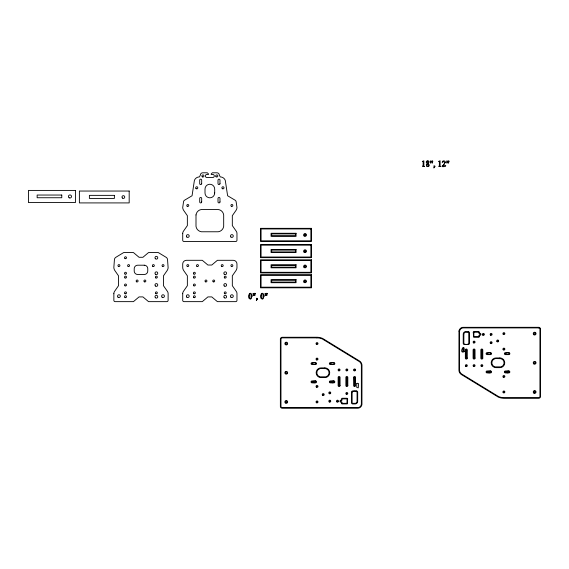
<?xml version="1.0" encoding="UTF-8"?>
<svg xmlns="http://www.w3.org/2000/svg" width="569" height="569" viewBox="0 0 569 569"><rect width="100%" height="100%" fill="white"/><g stroke="black" fill="none" stroke-linecap="round" stroke-linejoin="round"><path stroke-width="0.85" d="M347.04 403.321L347.033 398.876L342.09 398.862L342.019 400.149L340.582 401.195L342.019 402.24L342.026 403.321M342.033 403.329L347.033 403.329M113.857 293.689L113.857 300.34A1.302 1.302 0 0 0 115.158 301.641L133.438 301.641L139.049 296.911L142.926 296.911L148.545 301.641L166.809 301.641A1.302 1.302 0 0 0 168.111 300.34L168.118 293.455A4.182 4.182 0 0 0 167.236 291.115L163.474 285.709L163.474 275.816L167.073 270.645A5.839 5.839 0 0 0 168.111 267.601L167.514 259.251A3.514 3.514 0 0 0 166.354 257.451L158.282 252.551L148.545 252.551L142.926 257.288L139.049 257.288L133.438 252.551L123.686 252.551L115.614 257.451A3.514 3.514 0 0 0 114.454 259.251L113.857 267.309A5.839 5.839 0 0 0 114.91 270.645L118.508 275.816L118.508 285.709L114.746 291.115A4.182 4.182 0 0 0 113.857 293.689M182.72 233.333L182.713 240.218A1.302 1.302 0 0 0 184.015 241.519L235.666 241.519A1.302 1.302 0 0 0 236.967 240.218L236.967 233.333A4.182 4.182 0 0 0 236.085 230.986L232.323 225.587L232.323 215.687L235.922 210.523A5.839 5.839 0 0 0 236.967 207.479L236.135 201.782A2.283 2.283 0 0 0 235.182 200.245L227.614 195.743L225.281 180.416A5.306 5.306 0 0 0 220.295 176.931L219.335 175.181A2.383 2.383 0 0 0 216.945 172.798L212.358 172.798L211.099 174.064L211.362 174.519L212.749 174.42A1.551 1.551 0 0 1 214.293 175.97A1.551 1.551 0 0 1 212.749 177.521L206.931 177.521A1.551 1.551 0 0 1 205.388 175.97A1.551 1.551 0 0 1 206.931 174.42L208.318 174.519L208.581 174.064L207.322 172.798L202.735 172.798A2.383 2.383 0 0 0 200.345 175.181L199.385 176.931A5.306 5.306 0 0 0 194.399 180.416L192.059 195.743L184.491 200.245A2.283 2.283 0 0 0 183.538 201.782L182.713 207.479A5.839 5.839 0 0 0 183.759 210.523L187.357 215.687L187.365 225.587L183.595 230.986A4.182 4.182 0 0 0 182.72 233.333M182.713 293.689L182.713 300.34A1.302 1.302 0 0 0 184.015 301.641L202.294 301.641L207.905 296.911L211.775 296.911L217.394 301.641L235.666 301.641A1.302 1.302 0 0 0 236.967 300.34L236.974 293.455A4.182 4.182 0 0 0 236.092 291.115L232.33 285.709L232.323 275.816L235.929 270.645A5.839 5.839 0 0 0 236.967 267.601L236.967 264.023A3.72 3.72 0 0 0 233.247 260.303L217.394 260.303L211.775 265.033L207.905 265.033L202.294 260.303L186.433 260.303A3.72 3.72 0 0 0 182.713 264.023L182.713 267.309A5.839 5.839 0 0 0 183.759 270.645L187.365 275.816L187.365 285.709L183.602 291.115A4.182 4.182 0 0 0 182.713 293.689M347.659 398.897L347.261 403.898L341.877 403.926L341.407 402.539L340.248 401.885A0.967 0.967 0 0 1 340.248 400.512L341.4 399.851L341.877 398.272L347.026 398.25L347.659 398.897M473.259 332.147L473.65 337.239L479.027 337.261L479.511 335.682L480.663 335.02A0.967 0.967 0 0 0 480.663 333.654L479.503 332.993L479.027 331.606L473.813 331.592L473.259 332.147M473.87 332.218L473.877 336.656L478.885 336.656L478.892 335.383L480.314 334.43L478.892 333.292L478.885 332.211L473.877 332.204M195.999 214.933L195.999 226.341A6.302 6.302 0 0 0 201.426 231.768L218.254 231.768A6.302 6.302 0 0 0 223.681 226.341L223.681 214.933A6.302 6.302 0 0 0 218.254 209.506L201.426 209.506A6.302 6.302 0 0 0 195.999 214.933M280.375 338.925L280.375 406.572A1.92 1.92 0 0 0 282.025 408.222L358.186 408.201A4.36 4.36 0 0 0 361.941 404.452L361.976 365.44A5.256 5.256 0 0 0 359.466 360.966L322.609 338.42A14.623 14.623 0 0 0 316.905 337.253L282.025 337.275A1.92 1.92 0 0 0 280.375 338.925M352.111 392.105L352.133 402.88L352.631 403.321L355.362 403.314A1.963 1.963 0 0 0 357.048 401.622L357.069 392.197C356.478 390.668 352.894 390.754 352.111 392.105M458.97 331.087L458.934 370.092A5.256 5.256 0 0 0 461.445 374.566L498.295 397.112A14.623 14.623 0 0 0 504.006 398.279L538.886 398.264A1.92 1.92 0 0 0 540.536 396.607L540.536 328.96A1.92 1.92 0 0 0 538.886 327.31L462.725 327.331A4.36 4.36 0 0 0 458.97 331.087M463.863 333.911L463.842 343.335C464.29 344.835 468.358 344.835 468.799 343.335L468.756 332.573L465.549 332.225A1.963 1.963 0 0 0 463.863 333.911M249.343 294.842L249.528 298.206L250.232 298.825L251.064 297.943L251.057 294.322L250.253 293.504L249.343 294.842M261.335 294.842L261.52 298.206L262.224 298.825L263.056 297.943L263.049 294.322L262.245 293.504L261.335 294.842M423.151 165.536L422.433 166.525L424.552 166.525L423.884 166.127L423.841 160.771L422.333 161.44L423.116 161.703L423.151 165.536M439.403 165.536L438.678 166.525L440.804 166.525L440.129 166.127L440.093 160.771L438.578 161.44L439.36 161.703L439.403 165.536M255.282 293.661L254.77 295.645L254.443 293.718L254.869 293.22L255.282 293.661M267.274 293.661L266.761 295.645L266.434 293.718L266.861 293.22L267.274 293.661M432.76 161.205L432.241 163.189L431.921 161.262L432.34 160.764L432.76 161.205M449.012 161.205L448.493 163.189L448.166 161.262L448.592 160.764L449.012 161.205M311.698 363.499C315.738 366.585 318.505 360.974 311.698 363.499M316.677 343.477L317.353 343.655L316.677 343.477M311.698 381.799C315.738 384.886 318.505 379.274 311.698 381.799M316.677 358.975L317.353 359.153L316.677 358.975M316.677 386.344L317.353 386.522L316.713 386.259M316.677 401.842L317.353 402.02L316.677 401.842M322.879 394.481L323.555 394.658L322.879 394.481M329.999 363.499C334.039 366.585 336.812 360.974 329.999 363.499M329.999 381.799C334.01 384.864 336.841 379.338 329.999 381.799M329.444 392.774L330.12 392.959L329.444 392.774M329.444 401.067L330.12 401.245L329.444 401.067M338.726 369.836L339.401 370.014L338.726 369.836M338.761 377.332L339.096 385.91L339.451 377.46L338.761 377.332M337.197 401.067L337.865 401.245L337.197 401.067M346.493 369.836L347.168 370.014L346.493 369.836M346.507 377.332L346.841 385.91L347.197 377.46L346.507 377.332M346.478 393.364L347.118 393.627L346.514 393.279M354.245 369.836L354.914 370.014L354.245 369.836M354.252 377.332L354.594 385.91L354.942 377.46L354.252 377.332M356.742 383.712L356.77 387.482L358.264 387.838L358.619 383.634L357.368 383.236L356.742 383.712M464.19 351.649C458.102 354.658 465.058 340.724 464.19 351.649M465.983 349.885L466.317 358.456L466.672 350.013L465.983 349.885M465.997 365.518L466.665 365.696L465.997 365.518M473.757 341.99L474.432 342.168L473.757 341.99M473.728 349.885L474.069 358.456L474.418 350.013L473.728 349.885M473.742 365.518L474.418 365.696L473.742 365.518M483.045 334.288L483.714 334.472L483.045 334.288M481.481 349.885L481.815 358.456L482.171 350.013L481.481 349.885M481.509 365.518L482.185 365.696L481.509 365.518M486.723 353.541C490.763 356.628 493.529 351.016 486.723 353.541M490.791 334.288L491.467 334.472L490.791 334.288M486.723 371.849C490.727 374.914 493.558 369.381 486.723 371.849M490.791 342.574L491.467 342.758L490.791 342.574M497.356 340.874L498.031 341.059L497.356 340.874M503.558 333.512L504.234 333.697L503.558 333.512M503.558 349.01L504.234 349.195L503.558 349.01M505.023 353.541C509.063 356.628 511.83 351.016 505.023 353.541M503.558 376.379L504.234 376.557L503.558 376.379M505.023 371.849C509.027 374.935 511.858 369.317 505.023 371.849M503.558 391.877L504.234 392.055L503.558 391.877M253.76 293.668L253.248 295.645L253.034 293.341L253.76 293.668M265.751 293.668L265.239 295.645L265.026 293.341L265.751 293.668M431.231 161.212L430.719 163.189L430.513 160.878L431.231 161.212M447.483 161.212L446.971 163.189L446.765 160.878L447.483 161.212M252.067 296.115L251.064 298.775L250.218 299.088L248.873 298.135L248.425 296.2L249.485 293.497L250.26 293.227L251.427 293.889L252.067 296.115M264.059 296.115L263.056 298.775L262.209 299.088L260.865 298.135L260.417 296.2L261.477 293.497L262.252 293.227L263.419 293.889L264.059 296.115M463.571 351.614L462.874 351.678L462.867 348.278L463.557 348.271L463.571 351.614M426.906 164.477L427.035 166.084L428.5 166.148L428.613 164.996L427.419 163.844L426.906 164.477M428.642 161.945L427.881 163.246L426.771 161.831L427.732 161.013L428.642 161.945M445.399 162.25L442.91 165.899L445.747 165.444L445.349 166.525C438.407 167.229 444.41 165.693 444.688 162.634L443.571 161.411L442.184 162.364L442.718 161.183L443.792 160.771L444.944 161.212L445.399 162.25M426.359 164.498L426.466 166.127L427.717 166.625L428.905 166.205L429.36 165.188L428.073 163.403L429.232 161.987L428.82 161.141L427.717 160.771L426.594 161.169L426.167 162.115L427.227 163.687L426.359 164.498M257.202 299.152L256.306 300.404L257.544 299.024L257.33 298.391L256.463 298.298L256.427 298.981L257.202 299.152M434.68 166.696L433.784 167.947L435.022 166.568L434.808 165.935L433.941 165.842L433.905 166.525L434.68 166.696M321.044 368.513L319.913 368.662A4.225 4.225 0 0 0 319.913 376.82L325.973 376.82A4.225 4.225 0 0 0 325.973 368.662L321.044 368.513M496.076 358.562L494.938 358.712A4.225 4.225 0 0 0 494.938 366.87L500.997 366.87A4.225 4.225 0 0 0 500.997 358.712L496.076 358.562M75.428 190.416L28.45 190.416L28.45 202.557L75.428 202.557L75.428 190.416M129.184 191.042L79.383 191.042L79.383 202.913L129.184 202.913L129.184 191.042M61.772 195.039L37.149 195.039L37.149 197.742L61.772 197.742L61.772 195.039M114.383 195.366L89.39 195.366L89.39 198.417L114.383 198.417L114.383 195.366M311.492 228.34L260.46 228.34L260.46 241.434L311.492 241.434L311.492 228.34M310.873 228.951L261.071 228.951L261.071 240.815L310.873 240.815L310.873 228.951M296.065 233.276L271.072 233.276L271.072 236.327L296.065 236.327L296.065 233.276M295.453 233.887L271.69 233.887L271.69 235.708L295.453 235.708L295.453 233.887M311.492 244.549L260.46 244.549L260.46 257.643L311.492 257.643L311.492 244.549M310.873 245.161L261.071 245.161L261.071 257.032L310.873 257.032L310.873 245.161M296.065 249.485L271.072 249.485L271.072 252.536L296.065 252.536L296.065 249.485M295.453 250.104L271.69 250.104L271.69 251.925L295.453 251.925L295.453 250.104M311.492 259.82L260.46 259.82L260.46 272.914L311.492 272.914L311.492 259.82M310.873 260.431L261.071 260.431L261.071 272.302L310.873 272.302L310.873 260.431M296.065 264.756L271.072 264.756L271.072 267.807L296.065 267.807L296.065 264.756M144.256 265.204L137.712 265.204A3.506 3.506 0 0 0 134.206 268.71L134.206 270.993A3.506 3.506 0 0 0 137.712 274.5L144.256 274.5A3.506 3.506 0 0 0 147.762 270.993L147.762 268.71A3.506 3.506 0 0 0 144.256 265.204M295.453 265.367L271.69 265.367L271.69 267.188L295.453 267.188L295.453 265.367M311.492 274.706L260.46 274.706L260.46 287.807L311.492 287.807L311.492 274.706M310.873 275.325L261.071 275.325L261.071 287.189L310.873 287.189L310.873 275.325M296.065 279.649L271.072 279.649L271.072 282.701L296.065 282.701L296.065 279.649M295.453 280.261L271.69 280.261L271.69 282.082L295.453 282.082L295.453 280.261M538.63 327.908L463.294 327.908A3.741 3.741 0 0 0 459.546 331.656L459.546 370.078A4.659 4.659 0 0 0 461.772 374.053L498.572 396.557A13.962 13.962 0 0 0 504.013 397.66L538.63 397.66A1.302 1.302 0 0 0 539.938 396.358L539.938 329.209A1.302 1.302 0 0 0 538.63 327.908M468.202 331.592L465.805 331.592A2.575 2.575 0 0 0 463.23 334.167L463.23 343.356A1.216 1.216 0 0 0 464.446 344.565L468.202 344.565A1.216 1.216 0 0 0 469.418 343.356L469.418 332.801A1.216 1.216 0 0 0 468.202 331.592M316.897 337.872L282.281 337.872A1.302 1.302 0 0 0 280.972 339.174L280.972 406.323A1.302 1.302 0 0 0 282.281 407.624L357.617 407.624A3.741 3.741 0 0 0 361.365 403.883L361.365 365.454A4.659 4.659 0 0 0 359.139 361.486L322.339 338.975A13.962 13.962 0 0 0 316.897 337.872M490.556 352.652L487.071 352.652A0.982 0.982 0 0 0 486.09 353.641A0.982 0.982 0 0 0 487.071 354.622L490.556 354.622A0.982 0.982 0 0 0 491.545 353.641A0.982 0.982 0 0 0 490.556 352.652M508.864 352.652L505.372 352.652A0.982 0.982 0 0 0 504.39 353.641A0.982 0.982 0 0 0 505.372 354.622L508.864 354.622A0.982 0.982 0 0 0 509.845 353.641A0.982 0.982 0 0 0 508.864 352.652M499.909 357.951L496.033 357.951A4.844 4.844 0 0 0 491.189 362.794A4.844 4.844 0 0 0 496.033 367.638L499.909 367.638A4.844 4.844 0 0 0 504.746 362.794A4.844 4.844 0 0 0 499.909 357.951M315.539 362.609L312.047 362.609A0.982 0.982 0 0 0 311.065 363.591A0.982 0.982 0 0 0 312.047 364.58L315.539 364.58A0.982 0.982 0 0 0 316.52 363.591A0.982 0.982 0 0 0 315.539 362.609M333.839 362.609L330.354 362.609A0.982 0.982 0 0 0 329.366 363.591A0.982 0.982 0 0 0 330.354 364.58L333.839 364.58A0.982 0.982 0 0 0 334.821 363.591A0.982 0.982 0 0 0 333.839 362.609M324.878 367.894L321.001 367.894A4.844 4.844 0 0 0 316.158 372.738A4.844 4.844 0 0 0 321.001 377.581L324.878 377.581A4.844 4.844 0 0 0 329.721 372.738A4.844 4.844 0 0 0 324.878 367.894M490.556 370.96L487.071 370.96A0.982 0.982 0 0 0 486.09 371.941A0.982 0.982 0 0 0 487.071 372.923L490.556 372.923A0.982 0.982 0 0 0 491.545 371.941A0.982 0.982 0 0 0 490.556 370.96M508.864 370.96L505.372 370.96A0.982 0.982 0 0 0 504.39 371.941A0.982 0.982 0 0 0 505.372 372.923L508.864 372.923A0.982 0.982 0 0 0 509.845 371.941A0.982 0.982 0 0 0 508.864 370.96M315.539 380.91L312.047 380.91A0.982 0.982 0 0 0 311.065 381.899A0.982 0.982 0 0 0 312.047 382.88L315.539 382.88A0.982 0.982 0 0 0 316.52 381.899A0.982 0.982 0 0 0 315.539 380.91M333.839 380.91L330.354 380.91A0.982 0.982 0 0 0 329.366 381.899A0.982 0.982 0 0 0 330.354 382.88L333.839 382.88A0.982 0.982 0 0 0 334.821 381.899A0.982 0.982 0 0 0 333.839 380.91M356.464 390.967L352.709 390.967A1.216 1.216 0 0 0 351.493 392.183L351.493 402.731A1.216 1.216 0 0 0 352.709 403.947L355.106 403.947A2.575 2.575 0 0 0 357.681 401.365L357.681 392.183A1.216 1.216 0 0 0 356.464 390.967M482.782 358.107L482.782 349.978A0.967 0.967 0 0 0 481.815 349.003A0.967 0.967 0 0 0 480.848 349.978L480.848 358.107A0.967 0.967 0 0 0 481.815 359.082A0.967 0.967 0 0 0 482.782 358.107M475.037 358.107L475.037 349.978A0.967 0.967 0 0 0 474.069 349.003A0.967 0.967 0 0 0 473.095 349.978L473.095 358.107A0.967 0.967 0 0 0 474.069 359.082A0.967 0.967 0 0 0 475.037 358.107M467.284 358.107L467.284 349.978A0.967 0.967 0 0 0 466.317 349.003A0.967 0.967 0 0 0 465.35 349.978L465.35 358.107A0.967 0.967 0 0 0 466.317 359.082A0.967 0.967 0 0 0 467.284 358.107M355.561 385.562L355.561 377.425A0.967 0.967 0 0 0 354.594 376.458A0.967 0.967 0 0 0 353.619 377.425L353.619 385.562A0.967 0.967 0 0 0 354.594 386.529A0.967 0.967 0 0 0 355.561 385.562M347.808 385.562L347.808 377.425A0.967 0.967 0 0 0 346.841 376.458A0.967 0.967 0 0 0 345.874 377.425L345.874 385.562A0.967 0.967 0 0 0 346.841 386.529A0.967 0.967 0 0 0 347.808 385.562M340.063 385.562L340.063 377.425A0.967 0.967 0 0 0 339.096 376.458A0.967 0.967 0 0 0 338.128 377.425L338.128 385.562A0.967 0.967 0 0 0 339.096 386.529A0.967 0.967 0 0 0 340.063 385.562M219.983 183.616L219.983 180.131A0.982 0.982 0 0 0 218.994 179.15A0.982 0.982 0 0 0 218.012 180.131L218.012 183.616A0.982 0.982 0 0 0 218.994 184.605A0.982 0.982 0 0 0 219.983 183.616M219.983 201.924L219.983 198.432A0.982 0.982 0 0 0 218.994 197.45A0.982 0.982 0 0 0 218.012 198.432L218.012 201.924A0.982 0.982 0 0 0 218.994 202.905A0.982 0.982 0 0 0 219.983 201.924M214.691 192.969L214.691 189.093A4.844 4.844 0 0 0 209.847 184.249A4.844 4.844 0 0 0 205.004 189.093L205.004 192.969A4.844 4.844 0 0 0 209.847 197.813A4.844 4.844 0 0 0 214.691 192.969M201.675 183.616L201.675 180.131A0.982 0.982 0 0 0 200.693 179.15A0.982 0.982 0 0 0 199.705 180.131L199.705 183.616A0.982 0.982 0 0 0 200.693 184.605A0.982 0.982 0 0 0 201.675 183.616M201.675 201.924L201.675 198.432A0.982 0.982 0 0 0 200.693 197.45A0.982 0.982 0 0 0 199.705 198.432L199.705 201.924A0.982 0.982 0 0 0 200.693 202.905A0.982 0.982 0 0 0 201.675 201.924M155.387 258.717A1.38 1.38 0 0 0 157.705 258.098A1.38 1.38 0 0 0 156.013 256.406A1.38 1.38 0 0 0 155.387 258.717M155.885 277.949A0.967 0.967 0 0 0 157.336 277.11A0.967 0.967 0 0 0 155.885 276.271A0.967 0.967 0 0 0 155.885 277.949M125.038 293.696A0.967 0.967 0 0 0 126.496 292.857A0.967 0.967 0 0 0 125.038 292.018A0.967 0.967 0 0 0 125.038 293.696M117.968 297.125A1.38 1.38 0 0 0 120.279 296.506A1.38 1.38 0 0 0 118.587 294.806A1.38 1.38 0 0 0 117.968 297.125M162.051 297.125A1.38 1.38 0 0 0 164.363 296.506A1.38 1.38 0 0 0 162.67 294.806A1.38 1.38 0 0 0 162.051 297.125M125.038 297.566A0.967 0.967 0 0 0 126.489 296.726A0.967 0.967 0 0 0 125.038 295.894A0.967 0.967 0 0 0 125.038 297.566M155.387 297.708A1.38 1.38 0 0 0 157.705 297.089A1.38 1.38 0 0 0 156.013 295.396A1.38 1.38 0 0 0 155.387 297.708M155.885 293.696A0.967 0.967 0 0 0 157.336 292.857A0.967 0.967 0 0 0 155.885 292.018A0.967 0.967 0 0 0 155.885 293.696M118.444 266.427A0.967 0.967 0 0 0 119.903 265.588A0.967 0.967 0 0 0 118.444 264.749A0.967 0.967 0 0 0 118.444 266.427M152.869 266.427A0.967 0.967 0 0 0 154.32 265.588A0.967 0.967 0 0 0 152.869 264.749A0.967 0.967 0 0 0 152.869 266.427M125.038 285.823A0.967 0.967 0 0 0 126.489 284.984A0.967 0.967 0 0 0 125.038 284.144A0.967 0.967 0 0 0 125.038 285.823M125.038 277.949A0.967 0.967 0 0 0 126.496 277.11A0.967 0.967 0 0 0 125.038 276.271A0.967 0.967 0 0 0 125.038 277.949M162.556 266.427A0.967 0.967 0 0 0 164.007 265.588A0.967 0.967 0 0 0 162.556 264.749A0.967 0.967 0 0 0 162.556 266.427M155.387 285.965A1.38 1.38 0 0 0 157.705 285.339A1.38 1.38 0 0 0 156.013 283.647A1.38 1.38 0 0 0 155.387 285.965M136.638 281.826A0.967 0.967 0 0 0 138.089 280.986A0.967 0.967 0 0 0 136.638 280.147A0.967 0.967 0 0 0 136.638 281.826M125.038 274.073A0.967 0.967 0 0 0 126.489 273.234A0.967 0.967 0 0 0 125.038 272.395A0.967 0.967 0 0 0 125.038 274.073M155.387 274.215A1.38 1.38 0 0 0 157.705 273.597A1.38 1.38 0 0 0 156.013 271.904A1.38 1.38 0 0 0 155.387 274.215M144.384 281.826A0.967 0.967 0 0 0 145.842 280.986A0.967 0.967 0 0 0 144.384 280.147A0.967 0.967 0 0 0 144.384 281.826M125.038 258.575A0.967 0.967 0 0 0 126.489 257.743A0.967 0.967 0 0 0 125.038 256.904A0.967 0.967 0 0 0 125.038 258.575M128.132 266.427A0.967 0.967 0 0 0 129.583 265.588A0.967 0.967 0 0 0 128.132 264.749A0.967 0.967 0 0 0 128.132 266.427M230.907 236.996A1.38 1.38 0 0 0 233.219 236.377A1.38 1.38 0 0 0 231.526 234.684A1.38 1.38 0 0 0 230.907 236.996M196.006 188.552A1.053 1.053 0 0 0 197.763 188.076A1.053 1.053 0 0 0 196.476 186.788A1.053 1.053 0 0 0 196.006 188.552M231.391 206.305A0.967 0.967 0 0 0 232.849 205.466A0.967 0.967 0 0 0 231.391 204.627A0.967 0.967 0 0 0 231.391 206.305M186.824 236.996A1.38 1.38 0 0 0 189.136 236.377A1.38 1.38 0 0 0 187.443 234.684A1.38 1.38 0 0 0 186.824 236.996M187.116 206.149A0.967 0.967 0 0 0 188.737 205.715A0.967 0.967 0 0 0 187.55 204.527A0.967 0.967 0 0 0 187.116 206.149M222.422 188.716A1.053 1.053 0 0 0 224.001 187.806A1.053 1.053 0 0 0 222.422 186.895A1.053 1.053 0 0 0 222.422 188.716M202.393 176.881A1.053 1.053 0 0 0 203.972 175.97A1.053 1.053 0 0 0 202.393 175.06A1.053 1.053 0 0 0 202.393 176.881M216.014 176.717A1.053 1.053 0 0 0 217.778 176.241A1.053 1.053 0 0 0 216.49 174.953A1.053 1.053 0 0 0 216.014 176.717M503.209 334.288A0.967 0.967 0 0 0 504.831 333.854A0.967 0.967 0 0 0 503.643 332.666A0.967 0.967 0 0 0 503.209 334.288M533.95 363.982A1.38 1.38 0 0 0 536.026 362.787A1.38 1.38 0 0 0 533.95 361.585A1.38 1.38 0 0 0 533.95 363.982M503.209 349.786A0.967 0.967 0 0 0 504.831 349.352A0.967 0.967 0 0 0 503.643 348.164A0.967 0.967 0 0 0 503.209 349.786M503.209 377.155A0.967 0.967 0 0 0 504.831 376.721A0.967 0.967 0 0 0 503.643 375.533A0.967 0.967 0 0 0 503.209 377.155M533.95 393.165A1.38 1.38 0 0 0 536.026 391.97A1.38 1.38 0 0 0 533.95 390.768A1.38 1.38 0 0 0 533.95 393.165M503.209 392.653A0.967 0.967 0 0 0 504.831 392.219A0.967 0.967 0 0 0 503.643 391.031A0.967 0.967 0 0 0 503.209 392.653M533.95 334.8A1.38 1.38 0 0 0 536.026 333.605A1.38 1.38 0 0 0 533.95 332.41A1.38 1.38 0 0 0 533.95 334.8M490.642 343.505A0.967 0.967 0 0 0 492.093 342.666A0.967 0.967 0 0 0 490.642 341.827A0.967 0.967 0 0 0 490.642 343.505M481.36 366.45A0.967 0.967 0 0 0 482.818 365.611A0.967 0.967 0 0 0 481.36 364.772A0.967 0.967 0 0 0 481.36 366.45M473.614 342.915A0.967 0.967 0 0 0 475.065 342.083A0.967 0.967 0 0 0 473.614 341.244A0.967 0.967 0 0 0 473.614 342.915M490.642 335.219A0.967 0.967 0 0 0 492.093 334.38A0.967 0.967 0 0 0 490.642 333.541A0.967 0.967 0 0 0 490.642 335.219M482.896 335.219A0.967 0.967 0 0 0 484.347 334.38A0.967 0.967 0 0 0 482.896 333.541A0.967 0.967 0 0 0 482.896 335.219M497.007 341.649A0.967 0.967 0 0 0 498.629 341.215A0.967 0.967 0 0 0 497.441 340.027A0.967 0.967 0 0 0 497.007 341.649M465.847 366.45A0.967 0.967 0 0 0 467.298 365.611A0.967 0.967 0 0 0 465.847 364.772A0.967 0.967 0 0 0 465.847 366.45M473.593 366.45A0.967 0.967 0 0 0 475.044 365.611A0.967 0.967 0 0 0 473.593 364.772A0.967 0.967 0 0 0 473.593 366.45M534.263 392.624A0.761 0.761 0 0 0 535.401 391.97A0.761 0.761 0 0 0 534.263 391.308A0.761 0.761 0 0 0 534.263 392.624M534.263 363.449A0.761 0.761 0 0 0 535.401 362.787A0.761 0.761 0 0 0 534.263 362.126A0.761 0.761 0 0 0 534.263 363.449M534.263 334.266A0.761 0.761 0 0 0 535.401 333.605A0.761 0.761 0 0 0 534.263 332.943A0.761 0.761 0 0 0 534.263 334.266M285.289 373.726A1.38 1.38 0 0 0 287.601 373.108A1.38 1.38 0 0 0 285.908 371.415A1.38 1.38 0 0 0 285.289 373.726M316.528 387.269A0.967 0.967 0 0 0 317.986 386.429A0.967 0.967 0 0 0 316.528 385.59A0.967 0.967 0 0 0 316.528 387.269M316.528 359.9A0.967 0.967 0 0 0 317.986 359.067A0.967 0.967 0 0 0 316.528 358.228A0.967 0.967 0 0 0 316.528 359.9M285.289 344.544A1.38 1.38 0 0 0 287.601 343.925A1.38 1.38 0 0 0 285.908 342.232A1.38 1.38 0 0 0 285.289 344.544M316.528 344.409A0.967 0.967 0 0 0 317.986 343.569A0.967 0.967 0 0 0 316.528 342.73A0.967 0.967 0 0 0 316.528 344.409M316.528 402.767A0.967 0.967 0 0 0 317.986 401.927A0.967 0.967 0 0 0 316.528 401.088A0.967 0.967 0 0 0 316.528 402.767M285.289 402.909A1.38 1.38 0 0 0 287.601 402.29A1.38 1.38 0 0 0 285.908 400.59A1.38 1.38 0 0 0 285.289 402.909M329.302 393.705A0.967 0.967 0 0 0 330.753 392.866A0.967 0.967 0 0 0 329.302 392.027A0.967 0.967 0 0 0 329.302 393.705M338.576 370.76A0.967 0.967 0 0 0 340.034 369.921A0.967 0.967 0 0 0 338.576 369.082A0.967 0.967 0 0 0 338.576 370.76M346.329 394.296A0.967 0.967 0 0 0 347.78 393.456A0.967 0.967 0 0 0 346.329 392.617A0.967 0.967 0 0 0 346.329 394.296M329.302 401.991A0.967 0.967 0 0 0 330.753 401.152A0.967 0.967 0 0 0 329.302 400.313A0.967 0.967 0 0 0 329.302 401.991M337.047 401.991A0.967 0.967 0 0 0 338.498 401.152A0.967 0.967 0 0 0 337.047 400.313A0.967 0.967 0 0 0 337.047 401.991M322.73 395.405A0.967 0.967 0 0 0 324.188 394.566A0.967 0.967 0 0 0 322.73 393.727A0.967 0.967 0 0 0 322.73 395.405M354.096 370.76A0.967 0.967 0 0 0 355.547 369.921A0.967 0.967 0 0 0 354.096 369.082A0.967 0.967 0 0 0 354.096 370.76M346.35 370.76A0.967 0.967 0 0 0 347.801 369.921A0.967 0.967 0 0 0 346.35 369.082A0.967 0.967 0 0 0 346.35 370.76M285.73 373.285A0.761 0.761 0 0 0 287.004 372.944A0.761 0.761 0 0 0 286.072 372.012A0.761 0.761 0 0 0 285.73 373.285M285.887 344.224A0.761 0.761 0 0 0 287.032 343.569A0.761 0.761 0 0 0 285.887 342.908A0.761 0.761 0 0 0 285.887 344.224M285.73 402.468A0.761 0.761 0 0 0 287.004 402.127A0.761 0.761 0 0 0 286.072 401.195A0.761 0.761 0 0 0 285.73 402.468M224.741 277.949A0.967 0.967 0 0 0 226.192 277.11A0.967 0.967 0 0 0 224.741 276.271A0.967 0.967 0 0 0 224.741 277.949M205.494 281.826A0.967 0.967 0 0 0 206.945 280.986A0.967 0.967 0 0 0 205.494 280.147A0.967 0.967 0 0 0 205.494 281.826M231.412 266.427A0.967 0.967 0 0 0 232.863 265.588A0.967 0.967 0 0 0 231.412 264.749A0.967 0.967 0 0 0 231.412 266.427M193.894 274.073A0.967 0.967 0 0 0 195.345 273.234A0.967 0.967 0 0 0 193.894 272.395A0.967 0.967 0 0 0 193.894 274.073M193.894 277.949A0.967 0.967 0 0 0 195.352 277.11A0.967 0.967 0 0 0 193.894 276.271A0.967 0.967 0 0 0 193.894 277.949M213.24 281.826A0.967 0.967 0 0 0 214.691 280.986A0.967 0.967 0 0 0 213.24 280.147A0.967 0.967 0 0 0 213.24 281.826M224.741 293.696A0.967 0.967 0 0 0 226.192 292.857A0.967 0.967 0 0 0 224.741 292.018A0.967 0.967 0 0 0 224.741 293.696M193.894 293.696A0.967 0.967 0 0 0 195.352 292.857A0.967 0.967 0 0 0 193.894 292.018A0.967 0.967 0 0 0 193.894 293.696M193.894 297.566A0.967 0.967 0 0 0 195.345 296.726A0.967 0.967 0 0 0 193.894 295.894A0.967 0.967 0 0 0 193.894 297.566M224.243 297.708A1.38 1.38 0 0 0 226.554 297.089A1.38 1.38 0 0 0 224.862 295.396A1.38 1.38 0 0 0 224.243 297.708M224.243 285.965A1.38 1.38 0 0 0 226.554 285.339A1.38 1.38 0 0 0 224.862 283.647A1.38 1.38 0 0 0 224.243 285.965M193.894 285.823A0.967 0.967 0 0 0 195.345 284.984A0.967 0.967 0 0 0 193.894 284.144A0.967 0.967 0 0 0 193.894 285.823M224.243 274.215A1.38 1.38 0 0 0 226.554 273.597A1.38 1.38 0 0 0 224.862 271.904A1.38 1.38 0 0 0 224.243 274.215M186.824 297.125A1.38 1.38 0 0 0 189.136 296.506A1.38 1.38 0 0 0 187.443 294.806A1.38 1.38 0 0 0 186.824 297.125M187.301 266.427A0.967 0.967 0 0 0 188.759 265.588A0.967 0.967 0 0 0 187.301 264.749A0.967 0.967 0 0 0 187.301 266.427M230.907 297.125A1.38 1.38 0 0 0 233.219 296.506A1.38 1.38 0 0 0 231.526 294.806A1.38 1.38 0 0 0 230.907 297.125M221.725 266.427A0.967 0.967 0 0 0 223.176 265.588A0.967 0.967 0 0 0 221.725 264.749A0.967 0.967 0 0 0 221.725 266.427M196.988 266.427A0.967 0.967 0 0 0 198.439 265.588A0.967 0.967 0 0 0 196.988 264.749A0.967 0.967 0 0 0 196.988 266.427M122.385 198.026A1.38 1.38 0 0 0 124.696 197.407A1.38 1.38 0 0 0 123.004 195.715A1.38 1.38 0 0 0 122.385 198.026M304.066 282.309A1.38 1.38 0 0 0 306.378 281.691A1.38 1.38 0 0 0 304.685 279.991A1.38 1.38 0 0 0 304.066 282.309M304.507 281.868A0.761 0.761 0 0 0 305.781 281.527A0.761 0.761 0 0 0 304.849 280.595A0.761 0.761 0 0 0 304.507 281.868M304.664 267.096A0.761 0.761 0 0 0 305.809 266.434A0.761 0.761 0 0 0 304.664 265.78A0.761 0.761 0 0 0 304.664 267.096M304.066 267.416A1.38 1.38 0 0 0 306.378 266.797A1.38 1.38 0 0 0 304.685 265.104A1.38 1.38 0 0 0 304.066 267.416M304.507 251.704A0.761 0.761 0 0 0 305.781 251.363A0.761 0.761 0 0 0 304.849 250.431A0.761 0.761 0 0 0 304.507 251.704M304.066 252.145A1.38 1.38 0 0 0 306.378 251.526A1.38 1.38 0 0 0 304.685 249.834A1.38 1.38 0 0 0 304.066 252.145M304.507 235.495A0.761 0.761 0 0 0 305.781 235.153A0.761 0.761 0 0 0 304.849 234.222A0.761 0.761 0 0 0 304.507 235.495M304.066 235.936A1.38 1.38 0 0 0 306.378 235.317A1.38 1.38 0 0 0 304.685 233.624A1.38 1.38 0 0 0 304.066 235.936M69.198 197.813A1.543 1.543 0 0 0 71.509 196.483A1.543 1.543 0 0 0 69.198 195.146A1.543 1.543 0 0 0 69.198 197.813"/></g></svg>
